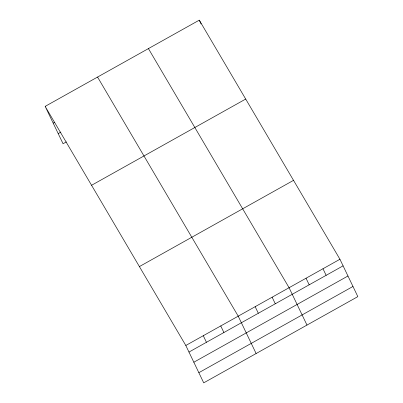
<?xml version="1.0" encoding="UTF-8"?>
<svg xmlns="http://www.w3.org/2000/svg" width="403" height="403" viewBox="0 0 403 403"><rect width="100%" height="100%" fill="white"/><g stroke="black" fill="none" stroke-linecap="round" stroke-linejoin="round"><path stroke-width="0.6" d="M45.156 106.377L199.284 20.15L339.941 259.26L357.844 296.623L203.716 382.85L185.813 345.482L45.156 106.377L63.059 143.74L66.334 141.911M53.181 123.122L54.818 122.205M58.193 133.584L60.924 132.058M91.572 185.279L245.699 99.057M139.398 266.574L293.525 180.353M185.813 345.482L339.941 259.26M188.967 352.071L343.094 265.844M193.838 362.226L347.965 276.005M198.85 372.694L352.978 286.468M148.42 48.602L289.077 287.712L306.98 325.08M97.561 77.059L238.218 316.164L256.122 353.532M322.984 268.741L326.143 275.33M199.284 20.15L201.122 23.994M306.033 278.226L309.187 284.815M272.126 297.197L275.279 303.781M255.17 306.683L258.328 313.267M220.748 325.936L223.907 332.525M203.283 335.709L206.437 342.298"/></g></svg>
